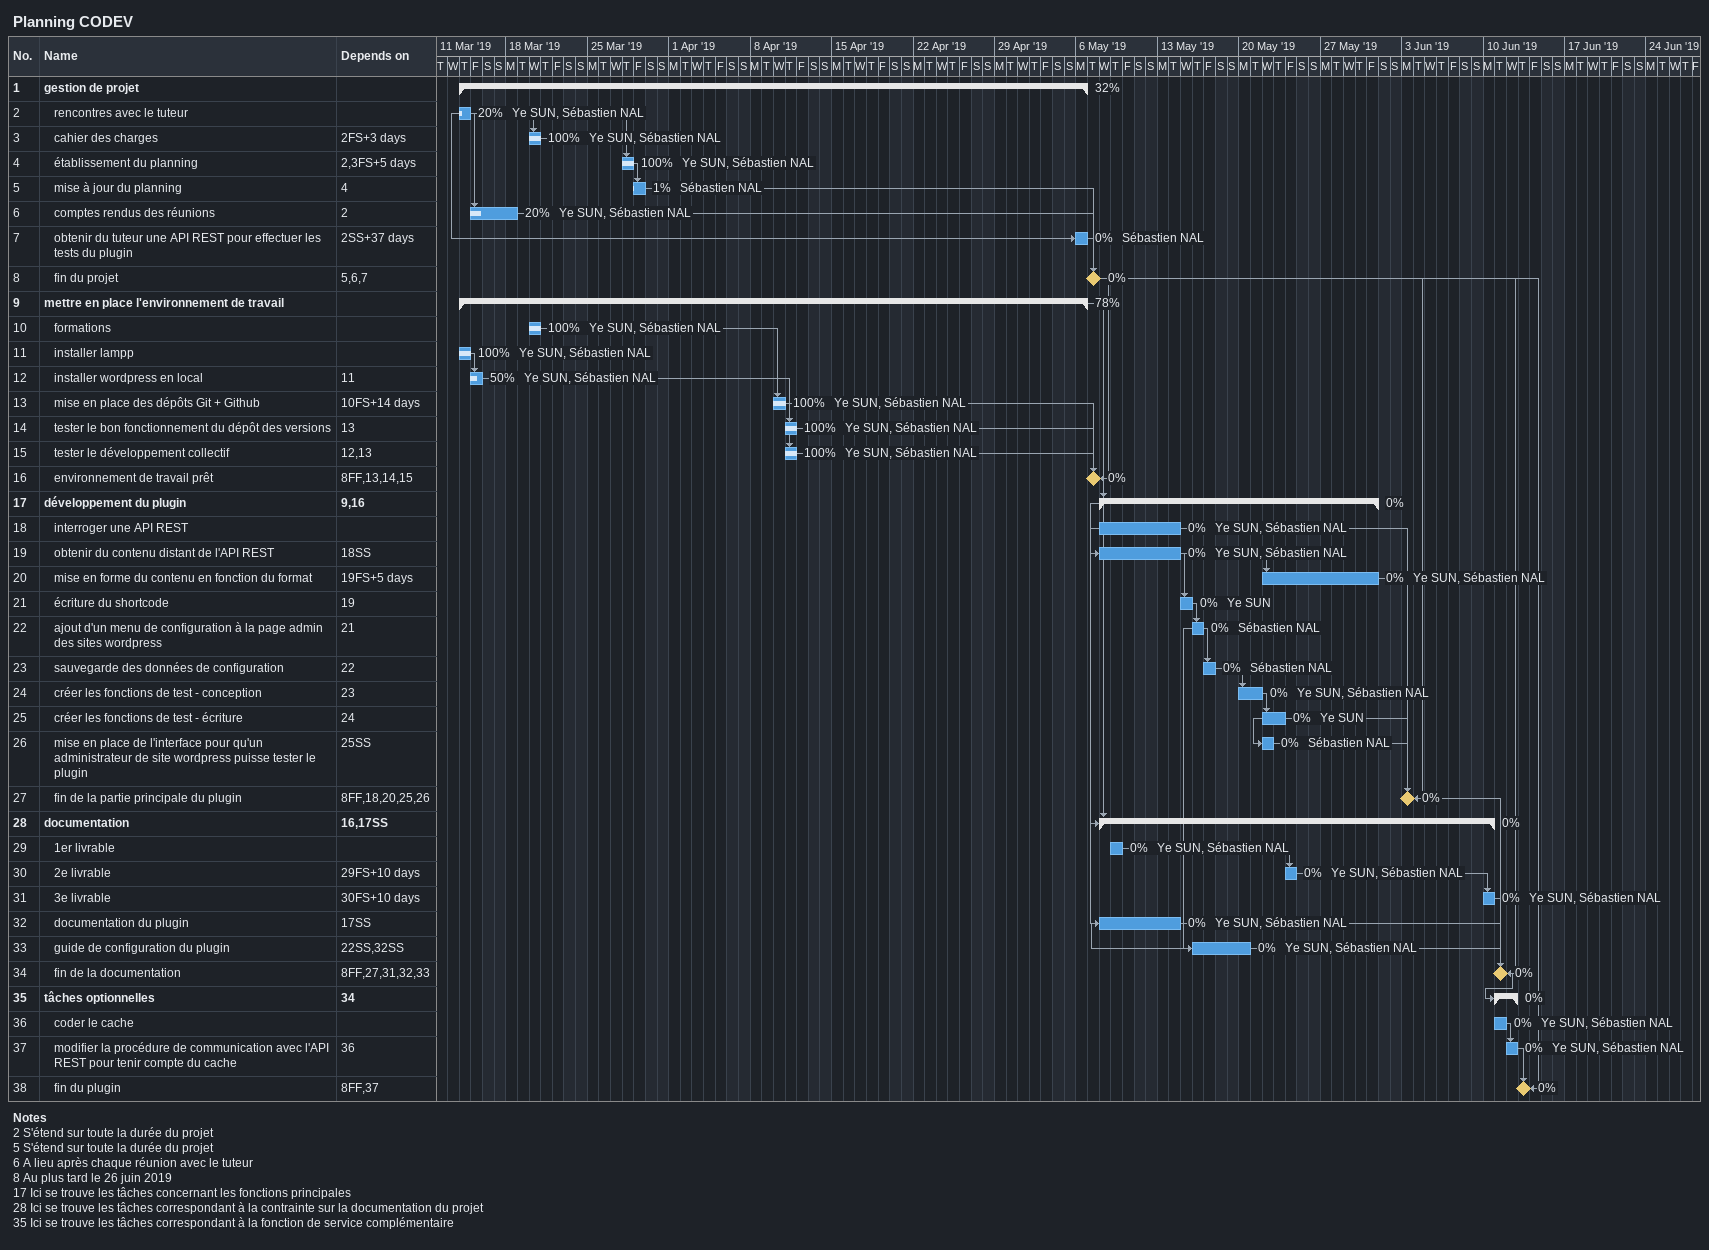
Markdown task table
Planning CODEV

| ID | Level | Task | Start | Finish | Predecessors | Resources | % complete |
|---|---|---|---|---|---|---|---|
| 1 | 1 | **gestion de projet** | 2019-03-14 | 2019-05-06 |  |  | 32 |
| 2 | 2 | rencontres avec le tuteur | 2019-03-14 | 2019-03-14 |  | Ye SUN, Sébastien NAL | 20 |
| 3 | 2 | cahier des charges | 2019-03-20 | 2019-03-20 | 2FS+3d | Ye SUN, Sébastien NAL | 100 |
| 4 | 2 | établissement du planning | 2019-03-28 | 2019-03-28 | 2, 3FS+5d | Ye SUN, Sébastien NAL | 100 |
| 5 | 2 | mise à jour du planning | 2019-03-29 | 2019-03-29 | 4 | Sébastien NAL | 1 |
| 6 | 2 | comptes rendus des réunions | 2019-03-15 | 2019-03-18 | 2 | Ye SUN, Sébastien NAL | 20 |
| 7 | 2 | obtenir du tuteur une API REST pour effectuer les tests du plugin | 2019-05-06 | 2019-05-06 | 2SS+37d | Sébastien NAL | 0 |
| 8 | 2 | fin du projet (milestone) | 2019-05-07 | 2019-05-07 | 5, 6, 7 |  | 0 |
| 9 | 1 | **mettre en place l'environnement de travail** | 2019-03-14 | 2019-05-06 |  |  | 78 |
| 10 | 2 | formations | 2019-03-20 | 2019-03-20 |  | Ye SUN, Sébastien NAL | 100 |
| 11 | 2 | installer lampp | 2019-03-14 | 2019-03-14 |  | Ye SUN, Sébastien NAL | 100 |
| 12 | 2 | installer wordpress en local | 2019-03-15 | 2019-03-15 | 11 | Ye SUN, Sébastien NAL | 50 |
| 13 | 2 | mise en place des dépôts Git + Github | 2019-04-10 | 2019-04-10 | 10FS+14d | Ye SUN, Sébastien NAL | 100 |
| 14 | 2 | tester le bon fonctionnement du dépôt des versions | 2019-04-11 | 2019-04-11 | 13 | Ye SUN, Sébastien NAL | 100 |
| 15 | 2 | tester le développement collectif | 2019-04-11 | 2019-04-11 | 12, 13 | Ye SUN, Sébastien NAL | 100 |
| 16 | 2 | environnement de travail prêt (milestone) | 2019-05-07 | 2019-05-07 | 8FF, 13, 14, 15 |  | 0 |
| 17 | 1 | **développement du plugin** | 2019-05-08 | 2019-05-31 | 9, 16 |  | 0 |
| 18 | 2 | interroger une API REST | 2019-05-08 | 2019-05-14 |  | Ye SUN, Sébastien NAL | 0 |
| 19 | 2 | obtenir du contenu distant de l'API REST | 2019-05-08 | 2019-05-14 | 18SS | Ye SUN, Sébastien NAL | 0 |
| 20 | 2 | mise en forme du contenu en fonction du format | 2019-05-22 | 2019-05-31 | 19FS+5d | Ye SUN, Sébastien NAL | 0 |
| 21 | 2 | écriture du shortcode | 2019-05-15 | 2019-05-15 | 19 | Ye SUN | 0 |
| 22 | 2 | ajout d'un menu de configuration à la page admin des sites wordpress | 2019-05-16 | 2019-05-16 | 21 | Sébastien NAL | 0 |
| 23 | 2 | sauvegarde des données de configuration | 2019-05-17 | 2019-05-17 | 22 | Sébastien NAL | 0 |
| 24 | 2 | créer les fonctions de test - conception | 2019-05-20 | 2019-05-21 | 23 | Ye SUN, Sébastien NAL | 0 |
| 25 | 2 | créer les fonctions de test - écriture | 2019-05-22 | 2019-05-23 | 24 | Ye SUN | 0 |
| 26 | 2 | mise en place de l'interface pour qu'un administrateur de site wordpress puisse tester le plugin | 2019-05-22 | 2019-05-22 | 25SS | Sébastien NAL | 0 |
| 27 | 2 | fin de la partie principale du plugin (milestone) | 2019-06-03 | 2019-06-03 | 8FF, 18, 20, 25, 26 |  | 0 |
| 28 | 1 | **documentation** | 2019-05-08 | 2019-06-10 | 16, 17SS |  | 0 |
| 29 | 2 | 1er livrable | 2019-05-09 | 2019-05-09 |  | Ye SUN, Sébastien NAL | 0 |
| 30 | 2 | 2e livrable | 2019-05-24 | 2019-05-24 | 29FS+10d | Ye SUN, Sébastien NAL | 0 |
| 31 | 2 | 3e livrable | 2019-06-10 | 2019-06-10 | 30FS+10d | Ye SUN, Sébastien NAL | 0 |
| 32 | 2 | documentation du plugin | 2019-05-08 | 2019-05-14 | 17SS | Ye SUN, Sébastien NAL | 0 |
| 33 | 2 | guide de configuration du plugin | 2019-05-16 | 2019-05-20 | 22SS, 32SS | Ye SUN, Sébastien NAL | 0 |
| 34 | 2 | fin de la documentation (milestone) | 2019-06-11 | 2019-06-11 | 8FF, 27, 31, 32, 33 |  | 0 |
| 35 | 1 | **tâches optionnelles** | 2019-06-11 | 2019-06-12 | 34 |  | 0 |
| 36 | 2 | coder le cache | 2019-06-11 | 2019-06-11 |  | Ye SUN, Sébastien NAL | 0 |
| 37 | 2 | modifier la procédure de communication avec l'API REST pour tenir compte du cache | 2019-06-12 | 2019-06-12 | 36 | Ye SUN, Sébastien NAL | 0 |
| 38 | 2 | fin du plugin (milestone) | 2019-06-13 | 2019-06-13 | 8FF, 37 |  | 0 |

Notes
- 2: S'étend sur toute la durée du projet
- 5: S'étend sur toute la durée du projet
- 6: A lieu après chaque réunion avec le tuteur
- 8: Au plus tard le 26 juin 2019
- 17: Ici se trouve les tâches concernant les fonctions principales
- 28: Ici se trouve les tâches correspondant à la contrainte sur la documentation du projet
- 35: Ici se trouve les tâches correspondant à la fonction de service complémentaire
